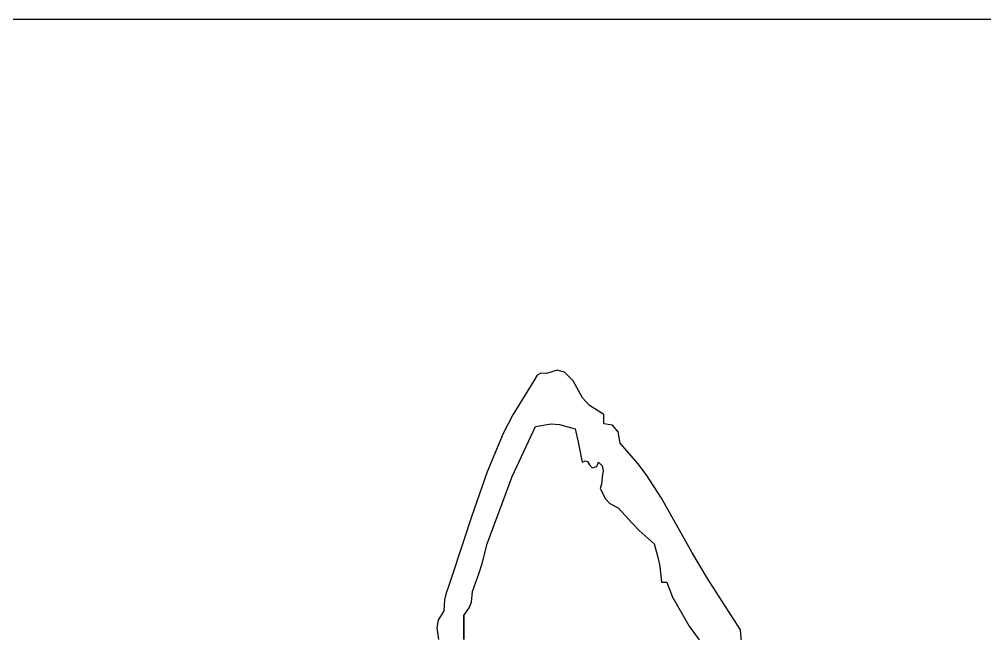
# Model space of a CAD drawing. Header units: millimetres. Extents: x 684779 to 686470, y 2544898 to 2545979.
# Drawn here: x 685617.531 to 685621.351, y 2545245.23 to 2545247.66 of the extents above; entities that cross this region are included whole.
import ezdxf

# ---------------------------------------------------------------- set-up
doc = ezdxf.new("R2010")
doc.units = ezdxf.units.MM
doc.layers.add('14', color=14, linetype='Continuous')
doc.layers.add('_0', color=7, linetype='Continuous')

# ---------------------------------------------------------------- blocks, each defined once
blk = doc.blocks.new('dianziq11')
for p, q in [((1207498, -130143), (1207453, -130168)), ((1207567, -130147), (1207498, -130143)), ((1207701, -130105), (1207567, -130147)), ((1207794, -130130), (1207701, -130105)), ((1207906, -130238), (1207794, -130130)), ((1207408, -130238), (1207144, -130666)), ((1207453, -130168), (1207408, -130238)), ((1208022, -130453), (1207906, -130238)), ((1208109, -130548), (1208022, -130453)), ((1208290, -130659), (1208109, -130548)), ((1207144, -130666), (1207024, -130898)), ((1208290, -130707), (1208290, -130659)), ((1208290, -130731), (1208290, -130707)), ((1208290, -130780), (1208290, -130731)), ((1207313, -131063), (1207431, -130810)), ((1207431, -130810), (1207629, -130779)), ((1207629, -130779), (1207734, -130785)), ((1207734, -130785), (1207928, -130840)), ((1207928, -130840), (1207965, -131008)), ((1208398, -130796), (1208290, -130780)), ((1208469, -130879), (1208398, -130796)), ((1207024, -130898), (1206821, -131382)), ((1208494, -131021), (1208469, -130879)), ((1207255, -131189), (1207313, -131063)), ((1207965, -131008), (1207983, -131093)), ((1207983, -131093), (1208019, -131261)), ((1208716, -131277), (1208494, -131021)), ((1207137, -131442), (1207255, -131189)), ((1208019, -131261), (1208053, -131243)), ((1208053, -131243), (1208085, -131253)), ((1208085, -131253), (1208109, -131292)), ((1208109, -131292), (1208144, -131332)), ((1208144, -131332), (1208202, -131316)), ((1208202, -131316), (1208222, -131261)), ((1208222, -131261), (1208268, -131307)), ((1208268, -131307), (1208283, -131369)), ((1208821, -131417), (1208716, -131277)), ((1206821, -131382), (1206627, -131946)), ((1207011, -131779), (1207137, -131442)), ((1208267, -131442), (1208266, -131504)), ((1208283, -131369), (1208267, -131442)), ((1209013, -131713), (1208821, -131417)), ((1208261, -131535), (1208245, -131593)), ((1208245, -131593), (1208309, -131721)), ((1208266, -131504), (1208261, -131535)), ((1208309, -131721), (1208363, -131779)), ((1209396, -132392), (1209013, -131713)), ((1206947, -131948), (1207011, -131779)), ((1208363, -131779), (1208471, -131834)), ((1208471, -131834), (1208644, -132028)), ((1206627, -131946), (1206532, -132229)), ((1206821, -132285), (1206947, -131948)), ((1208644, -132028), (1208735, -132119)), ((1208735, -132119), (1208923, -132285)), ((1206532, -132229), (1206346, -132797)), ((1206760, -132532), (1206821, -132285)), ((1208923, -132285), (1208974, -132472)), ((1209595, -132724), (1209396, -132392)), ((1206723, -132653), (1206760, -132532)), ((1208974, -132472), (1208992, -132570)), ((1208992, -132570), (1209013, -132767)), ((1206640, -132888), (1206723, -132653)), ((1206346, -132797), (1206301, -132921)), ((1209013, -132767), (1209041, -132767)), ((1209041, -132767), (1209054, -132767)), ((1209054, -132767), (1209081, -132767)), ((1209081, -132767), (1209108, -132839)), ((1210008, -133369), (1209595, -132724)), ((1206301, -132921), (1206287, -132992)), ((1206625, -133021), (1206640, -132888)), ((1209108, -132839), (1209122, -132876)), ((1209122, -132876), (1209149, -132948)), ((1206287, -132992), (1206278, -133129)), ((1206598, -133093), (1206625, -133021)), ((1209149, -132948), (1209362, -133321)), ((1206278, -133129), (1206208, -133245)), ((1206527, -133189), (1206598, -133093)), ((1206208, -133245), (1206190, -133343)), ((1206527, -133490), (1206527, -133189)), ((1206527, -133189), (1206527, -133490)), ((1206527, -133490), (1206527, -133189)), ((1206190, -133343), (1206210, -133490)), ((1209362, -133321), (1209487, -133495)), ((1210024, -133563), (1210008, -133369))]:
    blk.add_line(p, q)
blk = doc.blocks.new('图框')
at = {"layer": '14', "color": 14}
blk.add_line((97702.3, -84771), (121299, -84771), dxfattribs=at)
at = {"layer": '_0', "xscale": 0.0943866713860022, "yscale": 0.0943866713860022, "zscale": 0.0943866713860022}
blk.add_blockref('dianziq11', (1139.9, -72907.3), dxfattribs=at)

msp = doc.modelspace()

# ---------------------------------------------------------------- block references
at = {"xscale": 0.003333333, "yscale": 0.003333333, "zscale": 0.003333333}
msp.add_blockref('图框', (685235.8899, 2545530.2296), dxfattribs=at)

doc.saveas('drawing.dxf')
